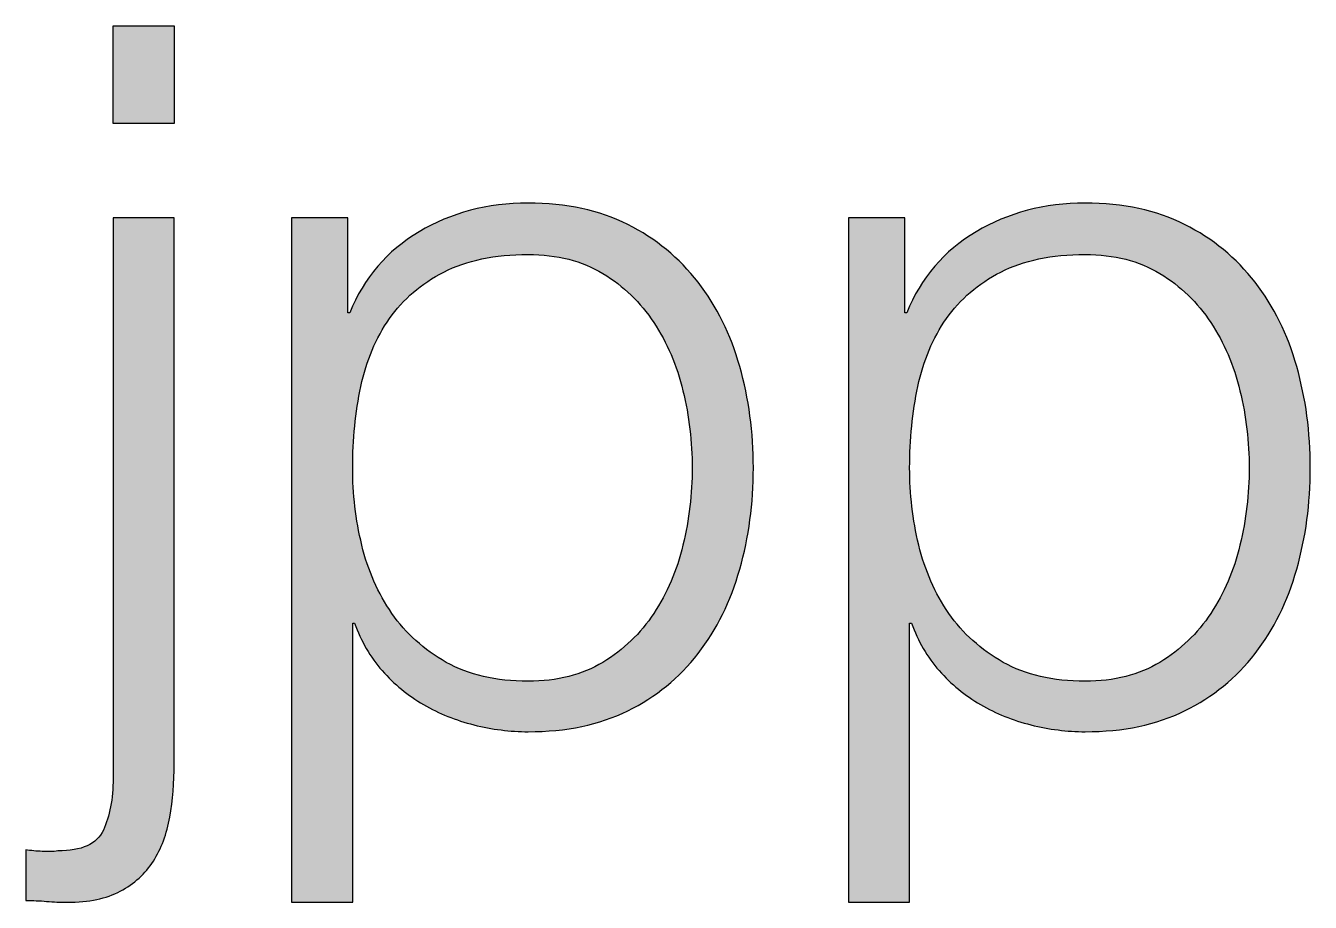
# Paper-space layout 'A0mask' of a CAD drawing. Extents: x 0 to 1153, y 0 to 810.
# Drawn here: x 1033.21 to 1038.35, y 43.19 to 46.69 of the extents above; entities that cross this region are included whole.
import ezdxf
from ezdxf.enums import TextEntityAlignment as Align

# ---------------------------------------------------------------- set-up
doc = ezdxf.new("R2010")
doc.units = 0
doc.layers.get('0').update_dxf_attribs({"linetype": 'CONTINUOUS'})
doc.layers.get('Defpoints').update_dxf_attribs({"linetype": 'CONTINUOUS'})
doc.layers.add('JPP_Mask', color=7, linetype='CONTINUOUS')
doc.styles.add('JPP', font='arial.ttf')

# ---------------------------------------------------------------- blocks, each defined once
blk = doc.blocks.new('A0mask')
at = {"true_color": 0x004a91}
blk.add_hatch(color=154, dxfattribs=at).paths.add_polyline_path([(1033.8076, 46.6932), (1033.5634, 46.6932), (1033.5634, 46.3017), (1033.8076, 46.3017)])
h = blk.add_hatch(color=154, dxfattribs=at)
edge = h.paths.add_edge_path(flags=16)
edge.add_spline(control_points=[(1035.8412, 45.2333), (1035.8166, 45.3351), (1035.7777, 45.4265), (1035.7247, 45.5065), (1035.6717, 45.5869), (1035.604, 45.6523), (1035.5212, 45.7024), (1035.4383, 45.7531), (1035.3389, 45.7782), (1035.2225, 45.7782), (1035.0881, 45.7782), (1034.9759, 45.755), (1034.8855, 45.7081), (1034.7946, 45.6617), (1034.7226, 45.5997), (1034.6682, 45.5221), (1034.6138, 45.4444), (1034.5759, 45.354), (1034.5536, 45.2508), (1034.5319, 45.1472), (1034.521, 45.0388), (1034.521, 44.9252), (1034.521, 44.8215), (1034.5328, 44.7188), (1034.5574, 44.6165), (1034.582, 44.5143), (1034.6223, 44.4234), (1034.6777, 44.3434), (1034.7335, 44.2629), (1034.8059, 44.1981), (1034.8949, 44.1474), (1034.9844, 44.0973), (1035.0933, 44.0717), (1035.2225, 44.0717), (1035.3389, 44.0717), (1035.4383, 44.0973), (1035.5212, 44.1474), (1035.604, 44.1981), (1035.6717, 44.2629), (1035.7247, 44.3434), (1035.7777, 44.4234), (1035.8166, 44.5143), (1035.8412, 44.6165), (1035.8658, 44.7188), (1035.8781, 44.8215), (1035.8781, 44.9252), (1035.8781, 45.0284), (1035.8658, 45.1311), (1035.8412, 45.2333)], knot_values=[0, 0, 0, 0, 1, 1, 1, 2, 2, 2, 3, 3, 3, 4, 4, 4, 5, 5, 5, 6, 6, 6, 7, 7, 7, 8, 8, 8, 9, 9, 9, 10, 10, 10, 11, 11, 11, 12, 12, 12, 13, 13, 13, 14, 14, 14, 15, 15, 15, 16, 16, 16, 16], degree=3, periodic=0)
edge = h.paths.add_edge_path()
edge.add_spline(control_points=[(1034.5016, 45.9254), (1034.5016, 45.9254), (1034.5016, 45.5453), (1034.5016, 45.5453), (1034.5016, 45.5453), (1034.5091, 45.5453), (1034.5091, 45.5453), (1034.5659, 45.6849), (1034.6583, 45.7928), (1034.7865, 45.8691), (1034.9143, 45.9453), (1035.0597, 45.9836), (1035.2225, 45.9836), (1035.3754, 45.9836), (1035.5075, 45.9552), (1035.6201, 45.8984), (1035.7328, 45.8416), (1035.8265, 45.7644), (1035.9013, 45.6674), (1035.9761, 45.5708), (1036.0319, 45.4582), (1036.0679, 45.3304), (1036.1044, 45.2021), (1036.1224, 45.0672), (1036.1224, 44.9252), (1036.1224, 44.7827), (1036.1044, 44.6478), (1036.0679, 44.5195), (1036.0319, 44.3917), (1035.9761, 44.2795), (1035.9013, 44.1825), (1035.8265, 44.0854), (1035.7328, 44.0092), (1035.6201, 43.9534), (1035.5075, 43.898), (1035.3754, 43.8701), (1035.2225, 43.8701), (1035.1501, 43.8701), (1035.0776, 43.8795), (1035.0057, 43.8975), (1034.9333, 43.9155), (1034.8661, 43.9425), (1034.804, 43.9789), (1034.742, 44.0149), (1034.6867, 44.0603), (1034.6388, 44.1143), (1034.591, 44.1687), (1034.5546, 44.2322), (1034.5286, 44.3046), (1034.5286, 44.3046), (1034.521, 44.3046), (1034.521, 44.3046), (1034.521, 44.3046), (1034.521, 43.1879), (1034.521, 43.1879), (1034.521, 43.1879), (1034.2767, 43.1879), (1034.2767, 43.1879), (1034.2767, 43.1879), (1034.2767, 45.9254), (1034.2767, 45.9254), (1034.2767, 45.9254), (1034.5016, 45.9254), (1034.5016, 45.9254)], knot_values=[0, 0, 0, 0, 1, 1, 1, 2, 2, 2, 3, 3, 3, 4, 4, 4, 5, 5, 5, 6, 6, 6, 7, 7, 7, 8, 8, 8, 9, 9, 9, 10, 10, 10, 11, 11, 11, 12, 12, 12, 13, 13, 13, 14, 14, 14, 15, 15, 15, 16, 16, 16, 17, 17, 17, 18, 18, 18, 19, 19, 19, 20, 20, 20, 21, 21, 21, 21], degree=3, periodic=0)
h = blk.add_hatch(color=154, dxfattribs=at)
edge = h.paths.add_edge_path()
edge.add_spline(control_points=[(1037.8463, 43.9534), (1037.959, 44.0092), (1038.0527, 44.0854), (1038.1275, 44.1825), (1038.2023, 44.2795), (1038.2581, 44.3917), (1038.2941, 44.5195)], knot_values=[9, 9, 9, 9, 10, 10, 10, 11, 11, 11, 11], degree=3, periodic=0)
edge.add_spline(control_points=[(1038.2941, 44.5195), (1038.3306, 44.6478), (1038.3486, 44.7827), (1038.3486, 44.9252)], knot_values=[8, 8, 8, 8, 9, 9, 9, 9], degree=3, periodic=0)
edge.add_spline(control_points=[(1038.3486, 44.9252), (1038.3486, 45.0672), (1038.3306, 45.2021), (1038.2941, 45.3304)], knot_values=[7, 7, 7, 7, 8, 8, 8, 8], degree=3, periodic=0)
edge.add_spline(control_points=[(1038.2941, 45.3304), (1038.2581, 45.4582), (1038.2023, 45.5708), (1038.1275, 45.6674)], knot_values=[6, 6, 6, 6, 7, 7, 7, 7], degree=3, periodic=0)
edge.add_spline(control_points=[(1038.1275, 45.6674), (1038.0527, 45.7644), (1037.959, 45.8416), (1037.8463, 45.8984), (1037.7337, 45.9552), (1037.6016, 45.9836), (1037.4487, 45.9836)], knot_values=[4, 4, 4, 4, 5, 5, 5, 6, 6, 6, 6], degree=3, periodic=0)
edge.add_spline(control_points=[(1037.4487, 45.9836), (1037.2859, 45.9836), (1037.1405, 45.9453), (1037.0127, 45.8691)], knot_values=[3, 3, 3, 3, 4, 4, 4, 4], degree=3, periodic=0)
edge.add_spline(control_points=[(1037.0127, 45.8691), (1036.8845, 45.7928), (1036.7922, 45.6849), (1036.7354, 45.5453)], knot_values=[2, 2, 2, 2, 3, 3, 3, 3], degree=3, periodic=0)
edge.add_spline(control_points=[(1036.7278, 45.5453), (1036.7278, 45.5453), (1036.7278, 45.6403), (1036.7278, 45.7353)], knot_values=[0.5, 0.5, 0.5, 0.5, 1, 1, 1, 1], degree=3, periodic=0)
edge.add_spline(control_points=[(1036.7278, 45.7353), (1036.7278, 45.8304), (1036.7278, 45.9254), (1036.7278, 45.9254), (1036.7278, 45.9254), (1036.7058, 45.9254), (1036.6756, 45.9254)], knot_values=[20.687456, 20.687456, 20.687456, 20.687456, 21.187456, 21.187456, 21.187456, 21.5, 21.5, 21.5, 21.5], degree=3, periodic=0)
edge.add_spline(control_points=[(1036.6756, 45.9254), (1036.6454, 45.9254), (1036.607, 45.9254), (1036.5741, 45.9254)], knot_values=[20.374962, 20.374962, 20.374962, 20.374962, 20.687456, 20.687456, 20.687456, 20.687456], degree=3, periodic=0)
edge.add_spline(control_points=[(1036.5741, 45.9254), (1036.5576, 45.9254), (1036.5425, 45.9254), (1036.5305, 45.9254)], knot_values=[20.218716, 20.218716, 20.218716, 20.218716, 20.374962, 20.374962, 20.374962, 20.374962], degree=3, periodic=0)
edge.add_spline(control_points=[(1036.5029, 45.9254), (1036.5029, 45.9254), (1036.5029, 45.9254), (1036.5029, 45.9254), (1036.5029, 45.9254), (1036.5029, 45.9254), (1036.5029, 45.9254)], knot_values=[19.999756, 19.999756, 19.999756, 19.999756, 20.001191, 20.001191, 20.001191, 20.001435, 20.001435, 20.001435, 20.001435], degree=3, periodic=0)
edge.add_spline(control_points=[(1036.5029, 45.9234), (1036.5029, 45.9201), (1036.5029, 45.9128), (1036.5029, 45.9017)], knot_values=[19.945284, 19.945284, 19.945284, 19.945284, 19.984345, 19.984345, 19.984345, 19.984345], degree=3, periodic=0)
edge.add_spline(control_points=[(1036.5029, 45.9017), (1036.5029, 45.8906), (1036.5029, 45.8759), (1036.5029, 45.8577)], knot_values=[19.906222, 19.906222, 19.906222, 19.906222, 19.945284, 19.945284, 19.945284, 19.945284], degree=3, periodic=0)
edge.add_spline(control_points=[(1036.5029, 45.8577), (1036.5029, 45.8213), (1036.5029, 45.7714), (1036.5029, 45.7105)], knot_values=[19.828098, 19.828098, 19.828098, 19.828098, 19.906222, 19.906222, 19.906222, 19.906222], degree=3, periodic=0)
edge.add_spline(control_points=[(1036.5029, 45.7105), (1036.5029, 45.6496), (1036.5029, 45.5778), (1036.5029, 45.4976)], knot_values=[19.749975, 19.749975, 19.749975, 19.749975, 19.828098, 19.828098, 19.828098, 19.828098], degree=3, periodic=0)
edge.add_spline(control_points=[(1036.5029, 45.4976), (1036.5029, 45.1768), (1036.5029, 44.7223), (1036.5029, 44.3013)], knot_values=[19.437481, 19.437481, 19.437481, 19.437481, 19.749975, 19.749975, 19.749975, 19.749975], degree=3, periodic=0)
edge.add_spline(control_points=[(1036.5029, 44.3013), (1036.5029, 43.8803), (1036.5029, 43.4927), (1036.5029, 43.3056)], knot_values=[19.124987, 19.124987, 19.124987, 19.124987, 19.437481, 19.437481, 19.437481, 19.437481], degree=3, periodic=0)
edge.add_spline(control_points=[(1036.5029, 43.3056), (1036.5029, 43.2822), (1036.5029, 43.2619), (1036.5029, 43.2451)], knot_values=[19.085926, 19.085926, 19.085926, 19.085926, 19.124987, 19.124987, 19.124987, 19.124987], degree=3, periodic=0)
edge.add_spline(control_points=[(1036.5029, 43.2451), (1036.5029, 43.2283), (1036.5029, 43.215), (1036.5029, 43.2054)], knot_values=[19.046864, 19.046864, 19.046864, 19.046864, 19.085926, 19.085926, 19.085926, 19.085926], degree=3, periodic=0)
edge.add_spline(control_points=[(1036.5029, 43.188), (1036.5029, 43.188), (1036.5029, 43.1879), (1036.5029, 43.1879), (1036.5029, 43.1879), (1036.5029, 43.1879), (1036.5029, 43.1879)], knot_values=[18.999258, 18.999258, 18.999258, 18.999258, 18.999583, 18.999583, 18.999583, 19.000326, 19.000326, 19.000326, 19.000326], degree=3, periodic=0)
edge.add_spline(control_points=[(1036.5111, 43.1879), (1036.5148, 43.1879), (1036.5197, 43.1879), (1036.5255, 43.1879)], knot_values=[18.812494, 18.812494, 18.812494, 18.812494, 18.890617, 18.890617, 18.890617, 18.890617], degree=3, periodic=0)
edge.add_spline(control_points=[(1036.5255, 43.1879), (1036.5371, 43.1879), (1036.5525, 43.1879), (1036.5697, 43.1879)], knot_values=[18.656247, 18.656247, 18.656247, 18.656247, 18.812494, 18.812494, 18.812494, 18.812494], degree=3, periodic=0)
edge.add_spline(control_points=[(1036.5697, 43.1879), (1036.5869, 43.1879), (1036.606, 43.1879), (1036.6251, 43.1879)], knot_values=[18.5, 18.5, 18.5, 18.5, 18.656247, 18.656247, 18.656247, 18.656247], degree=3, periodic=0)
edge.add_spline(control_points=[(1036.6251, 43.1879), (1036.6441, 43.1879), (1036.6632, 43.1879), (1036.6804, 43.1879)], knot_values=[18.343753, 18.343753, 18.343753, 18.343753, 18.5, 18.5, 18.5, 18.5], degree=3, periodic=0)
edge.add_spline(control_points=[(1036.6804, 43.1879), (1036.6977, 43.1879), (1036.713, 43.1879), (1036.7246, 43.1879)], knot_values=[18.187506, 18.187506, 18.187506, 18.187506, 18.343753, 18.343753, 18.343753, 18.343753], degree=3, periodic=0)
edge.add_spline(control_points=[(1036.7472, 43.1879), (1036.7472, 43.1879), (1036.7472, 43.1879), (1036.7472, 43.1879), (1036.7472, 43.1879), (1036.7472, 43.188), (1036.7472, 43.188)], knot_values=[17.999522, 17.999522, 17.999522, 17.999522, 18.000874, 18.000874, 18.000874, 18.001353, 18.001353, 18.001353, 18.001353], degree=3, periodic=0)
edge.add_spline(control_points=[(1036.7472, 43.1951), (1036.7472, 43.199), (1036.7472, 43.2044), (1036.7472, 43.2113)], knot_values=[17.914074, 17.914074, 17.914074, 17.914074, 17.953136, 17.953136, 17.953136, 17.953136], degree=3, periodic=0)
edge.add_spline(control_points=[(1036.7472, 43.2113), (1036.7472, 43.2181), (1036.7472, 43.2264), (1036.7472, 43.2359)], knot_values=[17.875012, 17.875012, 17.875012, 17.875012, 17.914074, 17.914074, 17.914074, 17.914074], degree=3, periodic=0)
edge.add_spline(control_points=[(1036.7472, 43.2359), (1036.7472, 43.3122), (1036.7472, 43.4704), (1036.7472, 43.6421)], knot_values=[17.562519, 17.562519, 17.562519, 17.562519, 17.875012, 17.875012, 17.875012, 17.875012], degree=3, periodic=0)
edge.add_spline(control_points=[(1036.7472, 43.6421), (1036.7472, 43.8139), (1036.7472, 43.9992), (1036.7472, 44.1301)], knot_values=[17.250025, 17.250025, 17.250025, 17.250025, 17.562519, 17.562519, 17.562519, 17.562519], degree=3, periodic=0)
edge.add_spline(control_points=[(1036.7472, 44.1301), (1036.7472, 44.1628), (1036.7472, 44.1921), (1036.7472, 44.217)], knot_values=[17.171902, 17.171902, 17.171902, 17.171902, 17.250025, 17.250025, 17.250025, 17.250025], degree=3, periodic=0)
edge.add_spline(control_points=[(1036.7472, 44.217), (1036.7472, 44.2418), (1036.7472, 44.2622), (1036.7472, 44.277)], knot_values=[17.093778, 17.093778, 17.093778, 17.093778, 17.171902, 17.171902, 17.171902, 17.171902], degree=3, periodic=0)
edge.add_spline(control_points=[(1036.7472, 44.277), (1036.7472, 44.2844), (1036.7472, 44.2904), (1036.7472, 44.2949)], knot_values=[17.054716, 17.054716, 17.054716, 17.054716, 17.093778, 17.093778, 17.093778, 17.093778], degree=3, periodic=0)
edge.add_spline(control_points=[(1036.7472, 44.2949), (1036.7472, 44.2995), (1036.7472, 44.3024), (1036.7472, 44.3038)], knot_values=[17.015655, 17.015655, 17.015655, 17.015655, 17.054716, 17.054716, 17.054716, 17.054716], degree=3, periodic=0)
edge.add_spline(control_points=[(1036.7472, 44.3038), (1036.7472, 44.304), (1036.7472, 44.3041), (1036.7472, 44.3042)], knot_values=[17.010772, 17.010772, 17.010772, 17.010772, 17.015655, 17.015655, 17.015655, 17.015655], degree=3, periodic=0)
edge.add_spline(control_points=[(1036.7472, 44.3042), (1036.7472, 44.3043), (1036.7472, 44.3044), (1036.7472, 44.3045)], knot_values=[17.005889, 17.005889, 17.005889, 17.005889, 17.010772, 17.010772, 17.010772, 17.010772], degree=3, periodic=0)
edge.add_spline(control_points=[(1036.7472, 44.3045), (1036.7472, 44.3045), (1036.7472, 44.3045), (1036.7472, 44.3046)], knot_values=[17.003448, 17.003448, 17.003448, 17.003448, 17.005889, 17.005889, 17.005889, 17.005889], degree=3, periodic=0)
edge.add_spline(control_points=[(1036.7472, 44.3046), (1036.7472, 44.3046), (1036.7472, 44.3046), (1036.7472, 44.3046)], knot_values=[17.001007, 17.001007, 17.001007, 17.001007, 17.003448, 17.003448, 17.003448, 17.003448], degree=3, periodic=0)
edge.add_spline(control_points=[(1036.7472, 44.3046), (1036.7472, 44.3046), (1036.7472, 44.3046), (1036.7472, 44.3046), (1036.7472, 44.3046), (1036.7472, 44.3046), (1036.7472, 44.3046)], knot_values=[16.996124, 16.996124, 16.996124, 16.996124, 16.996825, 16.996825, 16.996825, 17.000701, 17.000701, 17.000701, 17.000701], degree=3, periodic=0)
edge.add_spline(control_points=[(1036.7472, 44.3046), (1036.7472, 44.3046), (1036.7472, 44.3046), (1036.7472, 44.3046)], knot_values=[16.986358, 16.986358, 16.986358, 16.986358, 16.996124, 16.996124, 16.996124, 16.996124], degree=3, periodic=0)
edge.add_spline(control_points=[(1036.7472, 44.3046), (1036.7472, 44.3046), (1036.7472, 44.3046), (1036.7472, 44.3046)], knot_values=[16.976593, 16.976593, 16.976593, 16.976593, 16.986358, 16.986358, 16.986358, 16.986358], degree=3, periodic=0)
edge.add_spline(control_points=[(1036.7472, 44.3046), (1036.7472, 44.3046), (1036.7472, 44.3046), (1036.7472, 44.3046)], knot_values=[16.957062, 16.957062, 16.957062, 16.957062, 16.976593, 16.976593, 16.976593, 16.976593], degree=3, periodic=0)
edge.add_spline(control_points=[(1036.7472, 44.3046), (1036.7472, 44.3046), (1036.7473, 44.3046), (1036.7473, 44.3046)], knot_values=[16.937531, 16.937531, 16.937531, 16.937531, 16.957062, 16.957062, 16.957062, 16.957062], degree=3, periodic=0)
edge.add_spline(control_points=[(1036.7473, 44.3046), (1036.7474, 44.3046), (1036.7477, 44.3046), (1036.7481, 44.3046)], knot_values=[16.781284, 16.781284, 16.781284, 16.781284, 16.937531, 16.937531, 16.937531, 16.937531], degree=3, periodic=0)
edge.add_spline(control_points=[(1036.7481, 44.3046), (1036.7485, 44.3046), (1036.749, 44.3046), (1036.7496, 44.3046)], knot_values=[16.625037, 16.625037, 16.625037, 16.625037, 16.781284, 16.781284, 16.781284, 16.781284], degree=3, periodic=0)
edge.add_spline(control_points=[(1036.7496, 44.3046), (1036.7507, 44.3046), (1036.752, 44.3046), (1036.753, 44.3046)], knot_values=[16.312544, 16.312544, 16.312544, 16.312544, 16.625037, 16.625037, 16.625037, 16.625037], degree=3, periodic=0)
edge.add_spline(control_points=[(1036.753, 44.3046), (1036.754, 44.3046), (1036.7548, 44.3046), (1036.7548, 44.3046), (1036.7808, 44.2322), (1036.8172, 44.1687), (1036.8651, 44.1143)], knot_values=[15, 15, 15, 15, 15.312544, 15.312544, 15.312544, 16.312544, 16.312544, 16.312544, 16.312544], degree=3, periodic=0)
edge.add_spline(control_points=[(1036.8651, 44.1143), (1036.9129, 44.0603), (1036.9682, 44.0149), (1037.0303, 43.9789)], knot_values=[14, 14, 14, 14, 15, 15, 15, 15], degree=3, periodic=0)
edge.add_spline(control_points=[(1037.0303, 43.9789), (1037.0923, 43.9425), (1037.1595, 43.9155), (1037.2319, 43.8975)], knot_values=[13, 13, 13, 13, 14, 14, 14, 14], degree=3, periodic=0)
edge.add_spline(control_points=[(1037.2319, 43.8975), (1037.3039, 43.8795), (1037.3763, 43.8701), (1037.4487, 43.8701)], knot_values=[12, 12, 12, 12, 13, 13, 13, 13], degree=3, periodic=0)
edge.add_spline(control_points=[(1037.4487, 43.8701), (1037.6016, 43.8701), (1037.7337, 43.898), (1037.8463, 43.9534)], knot_values=[11, 11, 11, 11, 12, 12, 12, 12], degree=3, periodic=0)
edge = h.paths.add_edge_path(flags=16)
edge.add_spline(control_points=[(1036.9039, 44.3434), (1036.8485, 44.4234), (1036.8082, 44.5143), (1036.7836, 44.6165), (1036.759, 44.7188), (1036.7472, 44.8215), (1036.7472, 44.9252)], knot_values=[7, 7, 7, 7, 8, 8, 8, 9, 9, 9, 9], degree=3, periodic=0)
edge.add_spline(control_points=[(1036.7472, 44.9252), (1036.7472, 45.0388), (1036.7581, 45.1472), (1036.7798, 45.2508)], knot_values=[6, 6, 6, 6, 7, 7, 7, 7], degree=3, periodic=0)
edge.add_spline(control_points=[(1036.7798, 45.2508), (1036.8021, 45.354), (1036.84, 45.4444), (1036.8944, 45.5221), (1036.9488, 45.5997), (1037.0208, 45.6617), (1037.1117, 45.7081)], knot_values=[4, 4, 4, 4, 5, 5, 5, 6, 6, 6, 6], degree=3, periodic=0)
edge.add_spline(control_points=[(1037.1117, 45.7081), (1037.2021, 45.755), (1037.3143, 45.7782), (1037.4487, 45.7782)], knot_values=[3, 3, 3, 3, 4, 4, 4, 4], degree=3, periodic=0)
edge.add_spline(control_points=[(1037.4487, 45.7782), (1037.5651, 45.7782), (1037.6646, 45.7531), (1037.7474, 45.7024)], knot_values=[2, 2, 2, 2, 3, 3, 3, 3], degree=3, periodic=0)
edge.add_spline(control_points=[(1037.7474, 45.7024), (1037.8302, 45.6523), (1037.8979, 45.5869), (1037.9509, 45.5065)], knot_values=[1, 1, 1, 1, 2, 2, 2, 2], degree=3, periodic=0)
edge.add_spline(control_points=[(1037.9509, 45.5065), (1038.004, 45.4265), (1038.0428, 45.3351), (1038.0674, 45.2333)], knot_values=[0, 0, 0, 0, 1, 1, 1, 1], degree=3, periodic=0)
edge.add_spline(control_points=[(1038.0674, 45.2333), (1038.092, 45.1311), (1038.1043, 45.0284), (1038.1043, 44.9252)], knot_values=[15, 15, 15, 15, 16, 16, 16, 16], degree=3, periodic=0)
edge.add_spline(control_points=[(1038.1043, 44.9252), (1038.1043, 44.8215), (1038.092, 44.7188), (1038.0674, 44.6165), (1038.0428, 44.5143), (1038.004, 44.4234), (1037.9509, 44.3434)], knot_values=[13, 13, 13, 13, 14, 14, 14, 15, 15, 15, 15], degree=3, periodic=0)
edge.add_spline(control_points=[(1037.9509, 44.3434), (1037.8979, 44.2629), (1037.8302, 44.1981), (1037.7474, 44.1474)], knot_values=[12, 12, 12, 12, 13, 13, 13, 13], degree=3, periodic=0)
edge.add_spline(control_points=[(1037.7474, 44.1474), (1037.6646, 44.0973), (1037.5651, 44.0717), (1037.4487, 44.0717)], knot_values=[11, 11, 11, 11, 12, 12, 12, 12], degree=3, periodic=0)
edge.add_spline(control_points=[(1037.4487, 44.0717), (1037.3195, 44.0717), (1037.2106, 44.0973), (1037.1211, 44.1474)], knot_values=[10, 10, 10, 10, 11, 11, 11, 11], degree=3, periodic=0)
edge.add_spline(control_points=[(1037.1211, 44.1474), (1037.0321, 44.1981), (1036.9597, 44.2629), (1036.9039, 44.3434)], knot_values=[9, 9, 9, 9, 10, 10, 10, 10], degree=3, periodic=0)
h = blk.add_hatch(color=154, dxfattribs=at)
edge = h.paths.add_edge_path()
edge.add_spline(control_points=[(1033.8076, 43.7423), (1033.8076, 43.7423), (1033.8076, 45.9254), (1033.8076, 45.9254), (1033.8076, 45.9254), (1033.7466, 45.9254), (1033.6855, 45.9254)], knot_values=[13.49999, 13.49999, 13.49999, 13.49999, 14.49999, 14.49999, 14.49999, 15, 15, 15, 15], degree=3, periodic=0)
edge.add_spline(control_points=[(1033.6855, 45.9254), (1033.6244, 45.9254), (1033.5634, 45.9254), (1033.5634, 45.9254), (1033.5634, 45.9254), (1033.5634, 45.9254), (1033.5634, 45.9254)], knot_values=[12.999756, 12.999756, 12.999756, 12.999756, 13.499746, 13.499746, 13.499746, 13.49999, 13.49999, 13.49999, 13.49999], degree=3, periodic=0)
edge.add_spline(control_points=[(1033.5634, 45.9111), (1033.5634, 45.9079), (1033.5634, 45.9043), (1033.5634, 45.9002)], knot_values=[12.937501, 12.937501, 12.937501, 12.937501, 12.953126, 12.953126, 12.953126, 12.953126], degree=3, periodic=0)
edge.add_spline(control_points=[(1033.5634, 45.9002), (1033.5634, 45.892), (1033.5634, 45.8819), (1033.5634, 45.87)], knot_values=[12.906252, 12.906252, 12.906252, 12.906252, 12.937501, 12.937501, 12.937501, 12.937501], degree=3, periodic=0)
edge.add_spline(control_points=[(1033.5634, 45.87), (1033.5634, 45.8581), (1033.5634, 45.8444), (1033.5634, 45.8291)], knot_values=[12.875002, 12.875002, 12.875002, 12.875002, 12.906252, 12.906252, 12.906252, 12.906252], degree=3, periodic=0)
edge.add_spline(control_points=[(1033.5634, 45.8291), (1033.5634, 45.7984), (1033.5634, 45.7612), (1033.5634, 45.7185)], knot_values=[12.812504, 12.812504, 12.812504, 12.812504, 12.875002, 12.875002, 12.875002, 12.875002], degree=3, periodic=0)
edge.add_spline(control_points=[(1033.5634, 45.7185), (1033.5634, 45.6759), (1033.5634, 45.6277), (1033.5634, 45.5752)], knot_values=[12.750005, 12.750005, 12.750005, 12.750005, 12.812504, 12.812504, 12.812504, 12.812504], degree=3, periodic=0)
edge.add_spline(control_points=[(1033.5634, 45.5752), (1033.5634, 45.4701), (1033.5634, 45.3476), (1033.5634, 45.2162)], knot_values=[12.625008, 12.625008, 12.625008, 12.625008, 12.750005, 12.750005, 12.750005, 12.750005], degree=3, periodic=0)
edge.add_spline(control_points=[(1033.5634, 45.2162), (1033.5634, 45.0849), (1033.5634, 44.9448), (1033.5634, 44.8047)], knot_values=[12.50001, 12.50001, 12.50001, 12.50001, 12.625008, 12.625008, 12.625008, 12.625008], degree=3, periodic=0)
edge.add_spline(control_points=[(1033.5634, 44.8047), (1033.5634, 44.5246), (1033.5634, 44.2444), (1033.5634, 44.0343)], knot_values=[12.250015, 12.250015, 12.250015, 12.250015, 12.50001, 12.50001, 12.50001, 12.50001], degree=3, periodic=0)
edge.add_spline(control_points=[(1033.5634, 44.0343), (1033.5634, 43.8241), (1033.5634, 43.684), (1033.5634, 43.684), (1033.5634, 43.6012), (1033.5501, 43.5321), (1033.5246, 43.4767)], knot_values=[11, 11, 11, 11, 11.250015, 11.250015, 11.250015, 12.250015, 12.250015, 12.250015, 12.250015], degree=3, periodic=0)
edge.add_spline(control_points=[(1033.5246, 43.4767), (1033.4985, 43.4208), (1033.4379, 43.3934), (1033.3423, 43.3934)], knot_values=[10, 10, 10, 10, 11, 11, 11, 11], degree=3, periodic=0)
edge.add_spline(control_points=[(1033.3423, 43.3934), (1033.3243, 43.3905), (1033.3035, 43.3901), (1033.2803, 43.3915)], knot_values=[9, 9, 9, 9, 10, 10, 10, 10], degree=3, periodic=0)
edge.add_spline(control_points=[(1033.2803, 43.3915), (1033.2571, 43.3924), (1033.2349, 43.3948), (1033.214, 43.3972)], knot_values=[8, 8, 8, 8, 9, 9, 9, 9], degree=3, periodic=0)
edge.add_spline(control_points=[(1033.214, 43.3972), (1033.214, 43.3972), (1033.214, 43.1955), (1033.214, 43.1955), (1033.2429, 43.1955), (1033.2704, 43.1941), (1033.2978, 43.1917)], knot_values=[6, 6, 6, 6, 7, 7, 7, 8, 8, 8, 8], degree=3, periodic=0)
edge.add_spline(control_points=[(1033.2978, 43.1917), (1033.3248, 43.1889), (1033.3527, 43.1879), (1033.3811, 43.1879)], knot_values=[5, 5, 5, 5, 6, 6, 6, 6], degree=3, periodic=0)
edge.add_spline(control_points=[(1033.3811, 43.1879), (1033.4663, 43.1879), (1033.5369, 43.2026), (1033.5923, 43.2324)], knot_values=[4, 4, 4, 4, 5, 5, 5, 5], degree=3, periodic=0)
edge.add_spline(control_points=[(1033.5923, 43.2324), (1033.6481, 43.2623), (1033.6917, 43.302), (1033.7243, 43.3527)], knot_values=[3, 3, 3, 3, 4, 4, 4, 4], degree=3, periodic=0)
edge.add_spline(control_points=[(1033.7243, 43.3527), (1033.7565, 43.4029), (1033.7783, 43.4616), (1033.7901, 43.5288), (1033.8019, 43.596), (1033.8076, 43.6675), (1033.8076, 43.7423)], knot_values=[1, 1, 1, 1, 2, 2, 2, 3, 3, 3, 3], degree=3, periodic=0)
at = {"layer": 'Defpoints', "color": 154, "true_color": 0x004a91}
blk.add_lwpolyline([(1033.8076, 46.6932), (1033.8076, 46.3017), (1033.5634, 46.3017), (1033.5634, 46.6932), (1033.8076, 46.6932)], dxfattribs=at)
for points, knots in [([(1034.5016, 45.9254), (1034.5016, 45.9254), (1034.5016, 45.5453), (1034.5016, 45.5453), (1034.5016, 45.5453), (1034.5091, 45.5453), (1034.5091, 45.5453), (1034.5659, 45.6849), (1034.6583, 45.7928), (1034.7865, 45.8691), (1034.9143, 45.9453), (1035.0597, 45.9836), (1035.2225, 45.9836), (1035.3754, 45.9836), (1035.5075, 45.9552), (1035.6201, 45.8984), (1035.7328, 45.8416), (1035.8265, 45.7644), (1035.9013, 45.6674), (1035.9761, 45.5708), (1036.0319, 45.4582), (1036.0679, 45.3304), (1036.1044, 45.2021), (1036.1224, 45.0672), (1036.1224, 44.9252), (1036.1224, 44.7827), (1036.1044, 44.6478), (1036.0679, 44.5195), (1036.0319, 44.3917), (1035.9761, 44.2795), (1035.9013, 44.1825), (1035.8265, 44.0854), (1035.7328, 44.0092), (1035.6201, 43.9534), (1035.5075, 43.898), (1035.3754, 43.8701), (1035.2225, 43.8701), (1035.1501, 43.8701), (1035.0776, 43.8795), (1035.0057, 43.8975), (1034.9333, 43.9155), (1034.8661, 43.9425), (1034.804, 43.9789), (1034.742, 44.0149), (1034.6867, 44.0603), (1034.6388, 44.1143), (1034.591, 44.1687), (1034.5546, 44.2322), (1034.5286, 44.3046), (1034.5286, 44.3046), (1034.521, 44.3046), (1034.521, 44.3046), (1034.521, 44.3046), (1034.521, 43.1879), (1034.521, 43.1879), (1034.521, 43.1879), (1034.2767, 43.1879), (1034.2767, 43.1879), (1034.2767, 43.1879), (1034.2767, 45.9254), (1034.2767, 45.9254), (1034.2767, 45.9254), (1034.5016, 45.9254), (1034.5016, 45.9254)], [0, 0, 0, 0, 1, 1, 1, 2, 2, 2, 3, 3, 3, 4, 4, 4, 5, 5, 5, 6, 6, 6, 7, 7, 7, 8, 8, 8, 9, 9, 9, 10, 10, 10, 11, 11, 11, 12, 12, 12, 13, 13, 13, 14, 14, 14, 15, 15, 15, 16, 16, 16, 17, 17, 17, 18, 18, 18, 19, 19, 19, 20, 20, 20, 21, 21, 21, 21]), ([(1036.7278, 45.9254), (1036.7278, 45.9254), (1036.7278, 45.5453), (1036.7278, 45.5453), (1036.7278, 45.5453), (1036.7354, 45.5453), (1036.7354, 45.5453), (1036.7922, 45.6849), (1036.8845, 45.7928), (1037.0127, 45.8691), (1037.1405, 45.9453), (1037.2859, 45.9836), (1037.4487, 45.9836), (1037.6016, 45.9836), (1037.7337, 45.9552), (1037.8463, 45.8984), (1037.959, 45.8416), (1038.0527, 45.7644), (1038.1275, 45.6674), (1038.2023, 45.5708), (1038.2581, 45.4582), (1038.2941, 45.3304), (1038.3306, 45.2021), (1038.3486, 45.0672), (1038.3486, 44.9252), (1038.3486, 44.7827), (1038.3306, 44.6478), (1038.2941, 44.5195), (1038.2581, 44.3917), (1038.2023, 44.2795), (1038.1275, 44.1825), (1038.0527, 44.0854), (1037.959, 44.0092), (1037.8463, 43.9534), (1037.7337, 43.898), (1037.6016, 43.8701), (1037.4487, 43.8701), (1037.3763, 43.8701), (1037.3039, 43.8795), (1037.2319, 43.8975), (1037.1595, 43.9155), (1037.0923, 43.9425), (1037.0303, 43.9789), (1036.9682, 44.0149), (1036.9129, 44.0603), (1036.8651, 44.1143), (1036.8172, 44.1687), (1036.7808, 44.2322), (1036.7548, 44.3046), (1036.7548, 44.3046), (1036.7472, 44.3046), (1036.7472, 44.3046), (1036.7472, 44.3046), (1036.7472, 43.1879), (1036.7472, 43.1879), (1036.7472, 43.1879), (1036.5029, 43.1879), (1036.5029, 43.1879), (1036.5029, 43.1879), (1036.5029, 45.9254), (1036.5029, 45.9254), (1036.5029, 45.9254), (1036.7278, 45.9254), (1036.7278, 45.9254)], [0, 0, 0, 0, 1, 1, 1, 2, 2, 2, 3, 3, 3, 4, 4, 4, 5, 5, 5, 6, 6, 6, 7, 7, 7, 8, 8, 8, 9, 9, 9, 10, 10, 10, 11, 11, 11, 12, 12, 12, 13, 13, 13, 14, 14, 14, 15, 15, 15, 16, 16, 16, 17, 17, 17, 18, 18, 18, 19, 19, 19, 20, 20, 20, 21, 21, 21, 21]), ([(1033.8076, 45.9254), (1033.8076, 45.9254), (1033.8076, 43.7423), (1033.8076, 43.7423), (1033.8076, 43.6675), (1033.8019, 43.596), (1033.7901, 43.5288), (1033.7783, 43.4616), (1033.7565, 43.4029), (1033.7243, 43.3527), (1033.6917, 43.302), (1033.6481, 43.2623), (1033.5923, 43.2324), (1033.5369, 43.2026), (1033.4663, 43.1879), (1033.3811, 43.1879), (1033.3527, 43.1879), (1033.3248, 43.1889), (1033.2978, 43.1917), (1033.2704, 43.1941), (1033.2429, 43.1955), (1033.214, 43.1955), (1033.214, 43.1955), (1033.214, 43.3972), (1033.214, 43.3972), (1033.2349, 43.3948), (1033.2571, 43.3924), (1033.2803, 43.3915), (1033.3035, 43.3901), (1033.3243, 43.3905), (1033.3423, 43.3934), (1033.4379, 43.3934), (1033.4985, 43.4208), (1033.5246, 43.4767), (1033.5501, 43.5321), (1033.5634, 43.6012), (1033.5634, 43.684), (1033.5634, 43.684), (1033.5634, 45.9254), (1033.5634, 45.9254), (1033.5634, 45.9254), (1033.8076, 45.9254), (1033.8076, 45.9254)], [0, 0, 0, 0, 1, 1, 1, 2, 2, 2, 3, 3, 3, 4, 4, 4, 5, 5, 5, 6, 6, 6, 7, 7, 7, 8, 8, 8, 9, 9, 9, 10, 10, 10, 11, 11, 11, 12, 12, 12, 13, 13, 13, 14, 14, 14, 14]), ([(1035.8412, 45.2333), (1035.8166, 45.3351), (1035.7777, 45.4265), (1035.7247, 45.5065), (1035.6717, 45.5869), (1035.604, 45.6523), (1035.5212, 45.7024), (1035.4383, 45.7531), (1035.3389, 45.7782), (1035.2225, 45.7782), (1035.0881, 45.7782), (1034.9759, 45.755), (1034.8855, 45.7081), (1034.7946, 45.6617), (1034.7226, 45.5997), (1034.6682, 45.5221), (1034.6138, 45.4444), (1034.5759, 45.354), (1034.5536, 45.2508), (1034.5319, 45.1472), (1034.521, 45.0388), (1034.521, 44.9252), (1034.521, 44.8215), (1034.5328, 44.7188), (1034.5574, 44.6165), (1034.582, 44.5143), (1034.6223, 44.4234), (1034.6777, 44.3434), (1034.7335, 44.2629), (1034.8059, 44.1981), (1034.8949, 44.1474), (1034.9844, 44.0973), (1035.0933, 44.0717), (1035.2225, 44.0717), (1035.3389, 44.0717), (1035.4383, 44.0973), (1035.5212, 44.1474), (1035.604, 44.1981), (1035.6717, 44.2629), (1035.7247, 44.3434), (1035.7777, 44.4234), (1035.8166, 44.5143), (1035.8412, 44.6165), (1035.8658, 44.7188), (1035.8781, 44.8215), (1035.8781, 44.9252), (1035.8781, 45.0284), (1035.8658, 45.1311), (1035.8412, 45.2333)], [0, 0, 0, 0, 1, 1, 1, 2, 2, 2, 3, 3, 3, 4, 4, 4, 5, 5, 5, 6, 6, 6, 7, 7, 7, 8, 8, 8, 9, 9, 9, 10, 10, 10, 11, 11, 11, 12, 12, 12, 13, 13, 13, 14, 14, 14, 15, 15, 15, 16, 16, 16, 16]), ([(1038.0674, 45.2333), (1038.0428, 45.3351), (1038.004, 45.4265), (1037.9509, 45.5065), (1037.8979, 45.5869), (1037.8302, 45.6523), (1037.7474, 45.7024), (1037.6646, 45.7531), (1037.5651, 45.7782), (1037.4487, 45.7782), (1037.3143, 45.7782), (1037.2021, 45.755), (1037.1117, 45.7081), (1037.0208, 45.6617), (1036.9488, 45.5997), (1036.8944, 45.5221), (1036.84, 45.4444), (1036.8021, 45.354), (1036.7798, 45.2508), (1036.7581, 45.1472), (1036.7472, 45.0388), (1036.7472, 44.9252), (1036.7472, 44.8215), (1036.759, 44.7188), (1036.7836, 44.6165), (1036.8082, 44.5143), (1036.8485, 44.4234), (1036.9039, 44.3434), (1036.9597, 44.2629), (1037.0321, 44.1981), (1037.1211, 44.1474), (1037.2106, 44.0973), (1037.3195, 44.0717), (1037.4487, 44.0717), (1037.5651, 44.0717), (1037.6646, 44.0973), (1037.7474, 44.1474), (1037.8302, 44.1981), (1037.8979, 44.2629), (1037.9509, 44.3434), (1038.004, 44.4234), (1038.0428, 44.5143), (1038.0674, 44.6165), (1038.092, 44.7188), (1038.1043, 44.8215), (1038.1043, 44.9252), (1038.1043, 45.0284), (1038.092, 45.1311), (1038.0674, 45.2333)], [0, 0, 0, 0, 1, 1, 1, 2, 2, 2, 3, 3, 3, 4, 4, 4, 5, 5, 5, 6, 6, 6, 7, 7, 7, 8, 8, 8, 9, 9, 9, 10, 10, 10, 11, 11, 11, 12, 12, 12, 13, 13, 13, 14, 14, 14, 15, 15, 15, 16, 16, 16, 16])]:
    blk.add_open_spline(points, degree=3, knots=knots, dxfattribs=at)
at = {"color": 7, "style": 'JPP'}
for tag, p in [('Client', (1086, 115)), ('Project1', (1086, 90)), ('Project2', (1086, 82.5)), ('Project3', (1086, 75)), ('Title1', (1086, 57.5)), ('Title2', (1086, 50)), ('Title3', (1086, 42.5)), ('Status', (978, 7.5))]:
    blk.add_attdef(tag, text='', height=3.5, dxfattribs=at).set_placement(p, align=Align.MIDDLE_LEFT)
at = {"color": 2, "style": 'JPP'}
for tag, p in [('Scale', (1005.5, 25)), ('Checked', (1095.5, 25)), ('Drawn', (1050.5, 25)), ('Date', (1140.5, 25))]:
    blk.add_attdef(tag, text='', height=2, dxfattribs=at).set_placement(p, align=Align.MIDDLE_CENTER)
at = {"color": 6, "style": 'JPP'}
for tag, p in [('Ref', (1068, 7.5)), ('DrgNo.', (1110, 7.5))]:
    blk.add_attdef(tag, text='', height=4, dxfattribs=at).set_placement(p, align=Align.MIDDLE_LEFT)
blk.add_attdef('Rev', text='', height=4, dxfattribs=at).set_placement((1144.2747, 7.5), align=Align.MIDDLE_CENTER)

psp = doc.layouts.new('A0mask')

# ---------------------------------------------------------------- block references
at = {"layer": 'JPP_Mask'}
psp.add_blockref('A0mask', (0, 0), dxfattribs=at)

doc.saveas('drawing.dxf')
